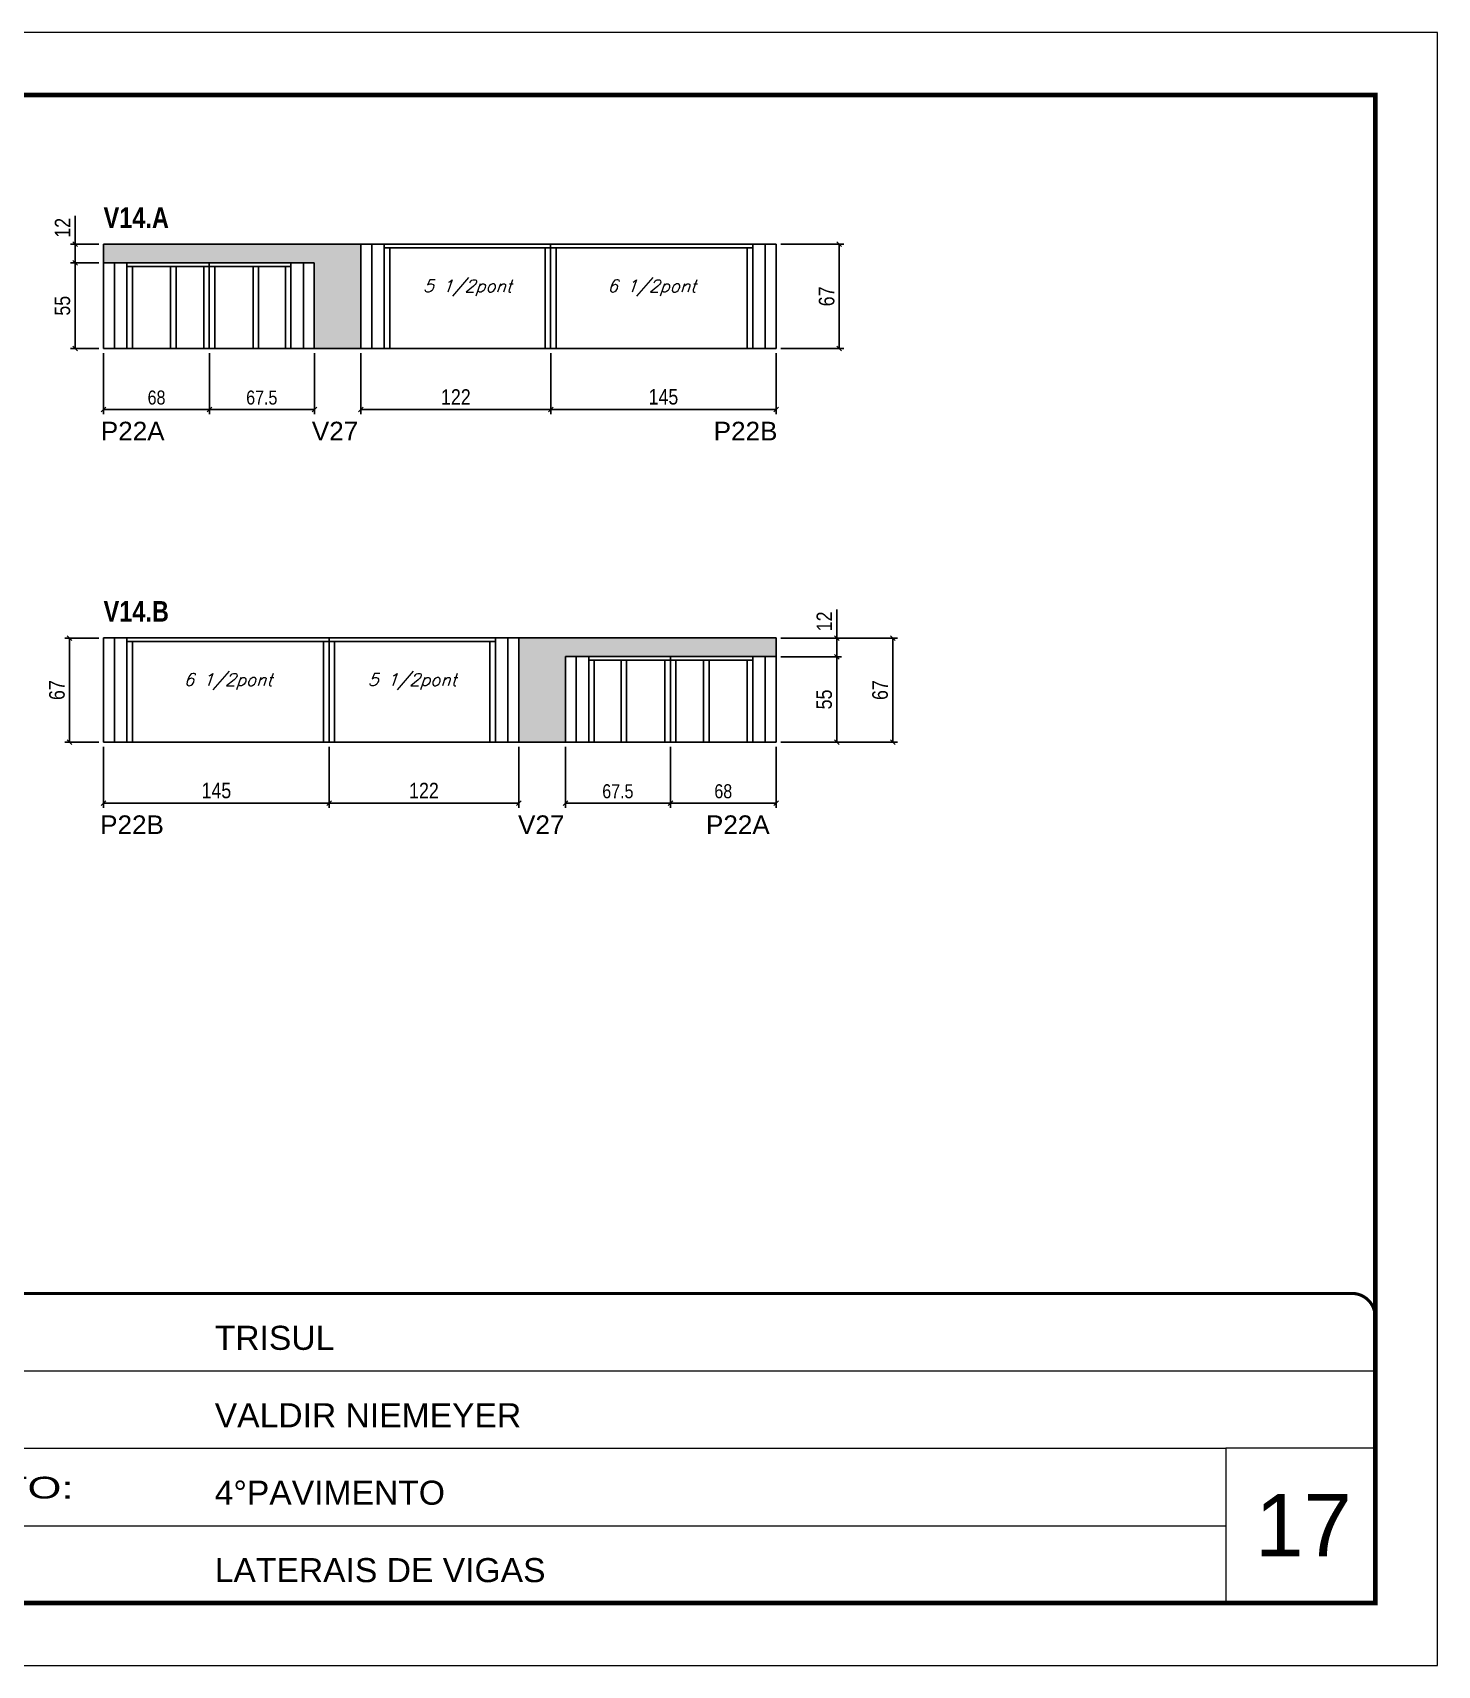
# Model space of a CAD drawing. Extents: x 3330 to 22105, y 1197 to 30204.
# Drawn here: x 3911 to 4815, y 24169 to 25219 of the extents above; entities that cross this region are included whole.
import ezdxf

# ---------------------------------------------------------------- set-up
doc = ezdxf.new("R2010")
doc.units = 0
doc.linetypes.add('CONTINUO', pattern=[0])
doc.linetypes.add('DASHED', pattern=[0.75, 0.5, -0.25])
for name, color, linetype in [('5', 5, 'Continuous'), ('COTA', 241, 'Continuous'), ('NOMENCLATURA', 7, 'Continuous'), ('Painéis', 200, 'Continuous'), ('SARR_2.2x7', 40, 'Continuous'), ('SARR_3.5x7', 81, 'Continuous'), ('texto', 7, 'Continuous')]:
    doc.layers.add(name, color=color, linetype=linetype)
for name, color, linetype, lineweight in [('CARIMBO', 255, 'Continuous', 9), ('Folhas', 255, 'Continuous', 9), ('SARRAFO DE PRESSAO', 251, 'DASHED', 9)]:
    doc.layers.add(name, color=color, linetype=linetype, lineweight=lineweight)
doc.styles.add('ARIAL', font='arial.ttf')
doc.styles.add('COTA TECNICA', font='techl___.ttf', dxfattribs={"height": 10})
doc.styles.add('COTA TECNICA-50', font='techl___.ttf', dxfattribs={"height": 9})
doc.styles.add('Romans', font='romans.shx')
doc.styles.get("Standard").update_dxf_attribs({"font": 'arial.ttf'})
doc.styles.add('TECNICA', font='techb___.ttf', dxfattribs={"height": 10})
doc.styles.add('Tecnologia', font='')
doc.styles.get('Tecnologia').set_extended_font_data('Forgotten Futurist')
doc.dimstyles.new('COTA PAINEL-50', dxfattribs={"dimtxt": 9, "dimasz": 3, "dimexe": 3, "dimexo": 3, "dimgap": 3, "dimtad": 1, "dimdec": 1, "dimzin": 12, "dimdsep": 46, "dimtxsty": 'COTA TECNICA-50', "dimblk1": 'OBLIQUE', "dimblk2": 'OBLIQUE', "dimsah": 1, "dimcen": 0.9, "dimclrd": 4, "dimclre": 4, "dimclrt": 240, "dimadec": 1, "dimazin": 3, "dimtfac": 1, "dimtdec": 1, "dimtmove": 0, "dimatfit": 3, "dimfxl": 1, "dimtolj": 1, "dimtzin": 12, "dimarcsym": 0})
doc.dimstyles.new('PAINEL', dxfattribs={"dimtxt": 10, "dimasz": 3, "dimexe": 3, "dimexo": 3, "dimgap": 3, "dimtad": 1, "dimdec": 1, "dimzin": 12, "dimdsep": 46, "dimtxsty": 'COTA TECNICA', "dimblk1": 'OBLIQUE', "dimblk2": 'OBLIQUE', "dimsah": 1, "dimcen": 0.9, "dimclrd": 4, "dimclre": 4, "dimclrt": 240, "dimadec": 1, "dimazin": 3, "dimtfac": 1, "dimtdec": 1, "dimtmove": 0, "dimatfit": 3, "dimfxl": 1, "dimtolj": 1, "dimtzin": 12, "dimarcsym": 0})

# ---------------------------------------------------------------- blocks, each defined once
blk = doc.blocks.new('9999999999')
at = {"color": 30, "linetype": 'CONTINUO'}
for p, q in [((98564.6, 34379.6), (99584, 34379.6)), ((98564.6, 34329.8), (99488, 34329.8)), ((99584, 34329.8), (99488, 34329.8)), ((99488, 34329.8), (99488, 34230.2)), ((98564.6, 34280), (99488, 34280))]:
    blk.add_line(p, q, dxfattribs=at)
at = {"color": 30, "linetype": 'CONTINUO', "const_width": 2}
blk.add_lwpolyline([(99584, 34230.2), (99584, 34414.4, 0.414214), (99569, 34429.4), (98229, 34429.4, 0.414214), (98214, 34414.4), (98214, 34245.2, 0.414214), (98229, 34230.2), (99584, 34230.2)], format="xyb", dxfattribs=at)
at = {"layer": 'Folhas'}
blk.add_lwpolyline([(98139, 34190.2), (99624, 34190.2), (99624, 35240.2), (98139, 35240.2)], close=True, dxfattribs=at)
at = {"layer": 'Folhas', "color": 30, "const_width": 3}
blk.add_lwpolyline([(98214, 34230.2), (99584, 34230.2), (99584, 35200.2), (98214, 35200.2)], close=True, dxfattribs=at)
at = {"color": 7, "linetype": 'Continuous', "ltscale": 5, "style": 'ARIAL'}
for s, height, p in [('TRISUL', 15.48, (98837.7, 34393.1)), ('VALDIR NIEMEYER', 15.483, (98837.7, 34343.3)), ('4°PAVIMENTO', 15.483, (98837.7, 34293.5)), ('LATERAIS DE VIGAS', 15.483, (98837.7, 34243.7))]:
    blk.add_text(s, height=height, dxfattribs=at).set_placement(p)
at = {"layer": 'Folhas', "color": 7, "style": 'Tecnologia', "width": 1.5}
blk.add_text('PAVIMENTO:', height=14, dxfattribs=at).set_placement((98573.7, 34297.5))
blk = doc.blocks.new('_Oblique')
at = {"color": 0, "linetype": 'ByBlock', "lineweight": -2}
blk.add_line((-0.5, -0.5), (0.5, 0.5), dxfattribs=at)
blk = doc.blocks.new('*D1399')
at = {"layer": 'COTA', "color": 4, "linetype": 'ByBlock', "lineweight": -2, "transparency": 16777216}
for p, q in [((4025, 25012.7), (4025, 24973.5)), ((4092.5, 25012.7), (4092.5, 24973.5)), ((4092.5, 24976.5), (4025, 24976.5))]:
    blk.add_line(p, q, dxfattribs=at)
at = {"layer": 'Defpoints', "color": 0, "linetype": 'ByBlock', "transparency": 16777216}
for p in [(4025, 25015.7), (4092.5, 25015.7), (4025, 24976.5)]:
    blk.add_point(p, dxfattribs=at)
at = {"layer": 'COTA', "color": 4, "linetype": 'ByBlock', "lineweight": -2, "transparency": 16777216, "xscale": 3, "yscale": 3, "zscale": 3, "rotation": 180}
blk.add_blockref('_Oblique', (4025, 24976.5), dxfattribs=at)
at = {"layer": 'COTA', "color": 4, "linetype": 'ByBlock', "lineweight": -2, "transparency": 16777216, "xscale": 3, "yscale": 3, "zscale": 3}
blk.add_blockref('_Oblique', (4092.5, 24976.5), dxfattribs=at)
at = {"layer": 'COTA', "color": 240, "linetype": 'ByBlock', "transparency": 16777216, "insert": (4058.7, 24984.1), "char_height": 9, "attachment_point": 5, "style": 'COTA TECNICA-50'}
blk.add_mtext('\\A1;67.5', dxfattribs=at)
blk = doc.blocks.new('*D1400')
at = {"layer": 'COTA', "color": 4, "linetype": 'ByBlock', "lineweight": -2, "transparency": 16777216}
for p, q in [((3957, 25012.7), (3957, 24973.5)), ((4025, 25012.7), (4025, 24973.5)), ((4025, 24976.5), (3957, 24976.5))]:
    blk.add_line(p, q, dxfattribs=at)
at = {"layer": 'Defpoints', "color": 0, "linetype": 'ByBlock', "transparency": 16777216}
for p in [(3957, 25015.7), (4025, 25015.7), (3957, 24976.5)]:
    blk.add_point(p, dxfattribs=at)
at = {"layer": 'COTA', "color": 4, "linetype": 'ByBlock', "lineweight": -2, "transparency": 16777216, "xscale": 3, "yscale": 3, "zscale": 3, "rotation": 180}
blk.add_blockref('_Oblique', (3957, 24976.5), dxfattribs=at)
at = {"layer": 'COTA', "color": 4, "linetype": 'ByBlock', "lineweight": -2, "transparency": 16777216, "xscale": 3, "yscale": 3, "zscale": 3}
blk.add_blockref('_Oblique', (4025, 24976.5), dxfattribs=at)
at = {"layer": 'COTA', "color": 240, "linetype": 'ByBlock', "transparency": 16777216, "insert": (3991, 24984.1), "char_height": 9, "attachment_point": 5, "style": 'COTA TECNICA-50'}
blk.add_mtext('\\A1;68', dxfattribs=at)
blk = doc.blocks.new('*D1401')
at = {"layer": 'COTA', "color": 4, "linetype": 'ByBlock', "lineweight": -2, "transparency": 16777216}
for p, q in [((4122.5, 25012.7), (4122.5, 24973.5)), ((4244.5, 25012.7), (4244.5, 24973.5)), ((4122.5, 24976.5), (4244.5, 24976.5))]:
    blk.add_line(p, q, dxfattribs=at)
at = {"layer": 'Defpoints', "color": 0, "linetype": 'ByBlock', "transparency": 16777216}
for p in [(4122.5, 25015.7), (4244.5, 25015.7), (4244.5, 24976.5)]:
    blk.add_point(p, dxfattribs=at)
at = {"layer": 'COTA', "color": 4, "linetype": 'ByBlock', "lineweight": -2, "transparency": 16777216, "xscale": 3, "yscale": 3, "zscale": 3, "rotation": 180}
blk.add_blockref('_Oblique', (4122.5, 24976.5), dxfattribs=at)
at = {"layer": 'COTA', "color": 4, "linetype": 'ByBlock', "lineweight": -2, "transparency": 16777216, "xscale": 3, "yscale": 3, "zscale": 3}
blk.add_blockref('_Oblique', (4244.5, 24976.5), dxfattribs=at)
at = {"layer": 'COTA', "color": 240, "linetype": 'ByBlock', "transparency": 16777216, "insert": (4183.5, 24984.5), "char_height": 10, "attachment_point": 5, "style": 'COTA TECNICA'}
blk.add_mtext('\\A1;122', dxfattribs=at)
blk = doc.blocks.new('*D1402')
at = {"layer": 'COTA', "color": 4, "linetype": 'ByBlock', "lineweight": -2, "transparency": 16777216}
for p, q in [((4244.5, 25012.7), (4244.5, 24973.5)), ((4389.5, 25012.7), (4389.5, 24973.5)), ((4244.5, 24976.5), (4389.5, 24976.5))]:
    blk.add_line(p, q, dxfattribs=at)
at = {"layer": 'Defpoints', "color": 0, "linetype": 'ByBlock', "transparency": 16777216}
for p in [(4244.5, 25015.7), (4389.5, 25015.7), (4389.5, 24976.5)]:
    blk.add_point(p, dxfattribs=at)
at = {"layer": 'COTA', "color": 4, "linetype": 'ByBlock', "lineweight": -2, "transparency": 16777216, "xscale": 3, "yscale": 3, "zscale": 3, "rotation": 180}
blk.add_blockref('_Oblique', (4244.5, 24976.5), dxfattribs=at)
at = {"layer": 'COTA', "color": 4, "linetype": 'ByBlock', "lineweight": -2, "transparency": 16777216, "xscale": 3, "yscale": 3, "zscale": 3}
blk.add_blockref('_Oblique', (4389.5, 24976.5), dxfattribs=at)
at = {"layer": 'COTA', "color": 240, "linetype": 'ByBlock', "transparency": 16777216, "insert": (4317, 24984.6), "char_height": 10, "attachment_point": 5, "style": 'COTA TECNICA'}
blk.add_mtext('\\A1;145', dxfattribs=at)
blk = doc.blocks.new('*D1403')
at = {"layer": 'COTA', "color": 4, "linetype": 'ByBlock', "lineweight": -2, "transparency": 16777216}
for p, q in [((4392.5, 25082.7), (4433.1, 25082.7)), ((4430.1, 25082.7), (4430.1, 25015.7)), ((4392.5, 25015.7), (4433.1, 25015.7))]:
    blk.add_line(p, q, dxfattribs=at)
at = {"layer": 'Defpoints', "color": 0, "linetype": 'ByBlock', "transparency": 16777216}
for p in [(4389.5, 25082.7), (4389.5, 25015.7), (4430.1, 25015.7)]:
    blk.add_point(p, dxfattribs=at)
at = {"layer": 'COTA', "color": 4, "linetype": 'ByBlock', "lineweight": -2, "transparency": 16777216, "xscale": 3, "yscale": 3, "zscale": 3}
for p, rotation in [((4430.1, 25082.7), 90), ((4430.1, 25015.7), 270)]:
    blk.add_blockref('_Oblique', p, dxfattribs=dict(at, rotation=rotation))
at = {"layer": 'COTA', "color": 240, "linetype": 'ByBlock', "transparency": 16777216, "insert": (4422, 25049.2), "char_height": 10, "attachment_point": 5, "rotation": 90, "style": 'COTA TECNICA'}
blk.add_mtext('\\A1;67', dxfattribs=at)
blk = doc.blocks.new('*D1404')
at = {"layer": 'COTA', "color": 4, "linetype": 'ByBlock', "lineweight": -2, "transparency": 16777216}
for p, q in [((3954, 25070.7), (3935.6, 25070.7)), ((3938.6, 25015.7), (3938.6, 25070.7)), ((3954, 25015.7), (3935.6, 25015.7))]:
    blk.add_line(p, q, dxfattribs=at)
at = {"layer": 'Defpoints', "color": 0, "linetype": 'ByBlock', "transparency": 16777216}
for p in [(3938.6, 25070.7), (3957, 25070.7), (3957, 25015.7)]:
    blk.add_point(p, dxfattribs=at)
at = {"layer": 'COTA', "color": 4, "linetype": 'ByBlock', "lineweight": -2, "transparency": 16777216, "xscale": 3, "yscale": 3, "zscale": 3}
for p, rotation in [((3938.6, 25070.7), 90), ((3938.6, 25015.7), 270)]:
    blk.add_blockref('_Oblique', p, dxfattribs=dict(at, rotation=rotation))
at = {"layer": 'COTA', "color": 240, "linetype": 'ByBlock', "transparency": 16777216, "insert": (3930.5, 25043.2), "char_height": 10, "attachment_point": 5, "rotation": 90, "style": 'COTA TECNICA'}
blk.add_mtext('\\A1;55', dxfattribs=at)
blk = doc.blocks.new('*D1405')
at = {"layer": 'COTA', "color": 4, "linetype": 'ByBlock', "lineweight": -2, "transparency": 16777216}
for p, q in [((3938.6, 25082.7), (3938.6, 25101)), ((3954, 25082.7), (3935.6, 25082.7)), ((3938.6, 25070.7), (3938.6, 25082.7)), ((3954, 25070.7), (3935.6, 25070.7))]:
    blk.add_line(p, q, dxfattribs=at)
at = {"layer": 'Defpoints', "color": 0, "linetype": 'ByBlock', "transparency": 16777216}
for p in [(3938.6, 25082.7), (3957, 25082.7), (3957, 25070.7)]:
    blk.add_point(p, dxfattribs=at)
at = {"layer": 'COTA', "color": 4, "linetype": 'ByBlock', "lineweight": -2, "transparency": 16777216, "xscale": 3, "yscale": 3, "zscale": 3}
for p, rotation in [((3938.6, 25082.7), 90), ((3938.6, 25070.7), 270)]:
    blk.add_blockref('_Oblique', p, dxfattribs=dict(at, rotation=rotation))
at = {"layer": 'COTA', "color": 240, "linetype": 'ByBlock', "transparency": 16777216, "insert": (3930.6, 25093.3), "char_height": 10, "attachment_point": 5, "rotation": 90, "style": 'COTA TECNICA'}
blk.add_mtext('\\A1;12', dxfattribs=at)
blk = doc.blocks.new('*D1406')
at = {"layer": 'COTA', "color": 4, "linetype": 'ByBlock', "lineweight": -2, "transparency": 16777216}
for p, q in [((4254, 24759.5), (4254, 24720.3)), ((4321.5, 24759.5), (4321.5, 24720.3)), ((4254, 24723.3), (4321.5, 24723.3))]:
    blk.add_line(p, q, dxfattribs=at)
at = {"layer": 'Defpoints', "color": 0, "linetype": 'ByBlock', "transparency": 16777216}
for p in [(4254, 24762.5), (4321.5, 24762.5), (4321.5, 24723.3)]:
    blk.add_point(p, dxfattribs=at)
at = {"layer": 'COTA', "color": 4, "linetype": 'ByBlock', "lineweight": -2, "transparency": 16777216, "xscale": 3, "yscale": 3, "zscale": 3, "rotation": 180}
blk.add_blockref('_Oblique', (4254, 24723.3), dxfattribs=at)
at = {"layer": 'COTA', "color": 4, "linetype": 'ByBlock', "lineweight": -2, "transparency": 16777216, "xscale": 3, "yscale": 3, "zscale": 3}
blk.add_blockref('_Oblique', (4321.5, 24723.3), dxfattribs=at)
at = {"layer": 'COTA', "color": 240, "linetype": 'ByBlock', "transparency": 16777216, "insert": (4287.7, 24730.9), "char_height": 9, "attachment_point": 5, "style": 'COTA TECNICA-50'}
blk.add_mtext('\\A1;67.5', dxfattribs=at)
blk = doc.blocks.new('*D1407')
at = {"layer": 'COTA', "color": 4, "linetype": 'ByBlock', "lineweight": -2, "transparency": 16777216}
for p, q in [((4321.5, 24759.5), (4321.5, 24720.3)), ((4389.5, 24759.5), (4389.5, 24720.3)), ((4321.5, 24723.3), (4389.5, 24723.3))]:
    blk.add_line(p, q, dxfattribs=at)
at = {"layer": 'Defpoints', "color": 0, "linetype": 'ByBlock', "transparency": 16777216}
for p in [(4321.5, 24762.5), (4389.5, 24762.5), (4389.5, 24723.3)]:
    blk.add_point(p, dxfattribs=at)
at = {"layer": 'COTA', "color": 4, "linetype": 'ByBlock', "lineweight": -2, "transparency": 16777216, "xscale": 3, "yscale": 3, "zscale": 3, "rotation": 180}
blk.add_blockref('_Oblique', (4321.5, 24723.3), dxfattribs=at)
at = {"layer": 'COTA', "color": 4, "linetype": 'ByBlock', "lineweight": -2, "transparency": 16777216, "xscale": 3, "yscale": 3, "zscale": 3}
blk.add_blockref('_Oblique', (4389.5, 24723.3), dxfattribs=at)
at = {"layer": 'COTA', "color": 240, "linetype": 'ByBlock', "transparency": 16777216, "insert": (4355.5, 24730.9), "char_height": 9, "attachment_point": 5, "style": 'COTA TECNICA-50'}
blk.add_mtext('\\A1;68', dxfattribs=at)
blk = doc.blocks.new('*D1408')
at = {"layer": 'COTA', "color": 4, "linetype": 'ByBlock', "lineweight": -2, "transparency": 16777216}
for p, q in [((4102, 24759.5), (4102, 24720.3)), ((4224, 24759.5), (4224, 24720.3)), ((4224, 24723.3), (4102, 24723.3))]:
    blk.add_line(p, q, dxfattribs=at)
at = {"layer": 'Defpoints', "color": 0, "linetype": 'ByBlock', "transparency": 16777216}
for p in [(4102, 24762.5), (4224, 24762.5), (4102, 24723.3)]:
    blk.add_point(p, dxfattribs=at)
at = {"layer": 'COTA', "color": 4, "linetype": 'ByBlock', "lineweight": -2, "transparency": 16777216, "xscale": 3, "yscale": 3, "zscale": 3, "rotation": 180}
blk.add_blockref('_Oblique', (4102, 24723.3), dxfattribs=at)
at = {"layer": 'COTA', "color": 4, "linetype": 'ByBlock', "lineweight": -2, "transparency": 16777216, "xscale": 3, "yscale": 3, "zscale": 3}
blk.add_blockref('_Oblique', (4224, 24723.3), dxfattribs=at)
at = {"layer": 'COTA', "color": 240, "linetype": 'ByBlock', "transparency": 16777216, "insert": (4163, 24731.4), "char_height": 10, "attachment_point": 5, "style": 'COTA TECNICA'}
blk.add_mtext('\\A1;122', dxfattribs=at)
blk = doc.blocks.new('*D1409')
at = {"layer": 'COTA', "color": 4, "linetype": 'ByBlock', "lineweight": -2, "transparency": 16777216}
for p, q in [((3957, 24759.5), (3957, 24720.3)), ((4102, 24759.5), (4102, 24720.3)), ((4102, 24723.3), (3957, 24723.3))]:
    blk.add_line(p, q, dxfattribs=at)
at = {"layer": 'Defpoints', "color": 0, "linetype": 'ByBlock', "transparency": 16777216}
for p in [(3957, 24762.5), (4102, 24762.5), (3957, 24723.3)]:
    blk.add_point(p, dxfattribs=at)
at = {"layer": 'COTA', "color": 4, "linetype": 'ByBlock', "lineweight": -2, "transparency": 16777216, "xscale": 3, "yscale": 3, "zscale": 3, "rotation": 180}
blk.add_blockref('_Oblique', (3957, 24723.3), dxfattribs=at)
at = {"layer": 'COTA', "color": 4, "linetype": 'ByBlock', "lineweight": -2, "transparency": 16777216, "xscale": 3, "yscale": 3, "zscale": 3}
blk.add_blockref('_Oblique', (4102, 24723.3), dxfattribs=at)
at = {"layer": 'COTA', "color": 240, "linetype": 'ByBlock', "transparency": 16777216, "insert": (4029.5, 24731.4), "char_height": 10, "attachment_point": 5, "style": 'COTA TECNICA'}
blk.add_mtext('\\A1;145', dxfattribs=at)
blk = doc.blocks.new('*D1410')
at = {"layer": 'COTA', "color": 4, "linetype": 'ByBlock', "lineweight": -2, "transparency": 16777216}
for p, q in [((3954, 24829.5), (3932.1, 24829.5)), ((3935.1, 24829.5), (3935.1, 24762.5)), ((3954, 24762.5), (3932.1, 24762.5))]:
    blk.add_line(p, q, dxfattribs=at)
at = {"layer": 'Defpoints', "color": 0, "linetype": 'ByBlock', "transparency": 16777216}
for p in [(3957, 24829.5), (3935.1, 24762.5), (3957, 24762.5)]:
    blk.add_point(p, dxfattribs=at)
at = {"layer": 'COTA', "color": 4, "linetype": 'ByBlock', "lineweight": -2, "transparency": 16777216, "xscale": 3, "yscale": 3, "zscale": 3}
for p, rotation in [((3935.1, 24829.5), 90), ((3935.1, 24762.5), 270)]:
    blk.add_blockref('_Oblique', p, dxfattribs=dict(at, rotation=rotation))
at = {"layer": 'COTA', "color": 240, "linetype": 'ByBlock', "transparency": 16777216, "insert": (3927, 24796), "char_height": 10, "attachment_point": 5, "rotation": 90, "style": 'COTA TECNICA'}
blk.add_mtext('\\A1;67', dxfattribs=at)
blk = doc.blocks.new('*D1411')
at = {"layer": 'COTA', "color": 4, "linetype": 'ByBlock', "lineweight": -2, "transparency": 16777216}
for p, q in [((4392.5, 24817.5), (4431.5, 24817.5)), ((4428.5, 24762.5), (4428.5, 24817.5)), ((4392.5, 24762.5), (4431.5, 24762.5))]:
    blk.add_line(p, q, dxfattribs=at)
at = {"layer": 'Defpoints', "color": 0, "linetype": 'ByBlock', "transparency": 16777216}
for p in [(4389.5, 24817.5), (4428.5, 24817.5), (4389.5, 24762.5)]:
    blk.add_point(p, dxfattribs=at)
at = {"layer": 'COTA', "color": 4, "linetype": 'ByBlock', "lineweight": -2, "transparency": 16777216, "xscale": 3, "yscale": 3, "zscale": 3}
for p, rotation in [((4428.5, 24817.5), 90), ((4428.5, 24762.5), 270)]:
    blk.add_blockref('_Oblique', p, dxfattribs=dict(at, rotation=rotation))
at = {"layer": 'COTA', "color": 240, "linetype": 'ByBlock', "transparency": 16777216, "insert": (4420.4, 24790), "char_height": 10, "attachment_point": 5, "rotation": 90, "style": 'COTA TECNICA'}
blk.add_mtext('\\A1;55', dxfattribs=at)
blk = doc.blocks.new('*D1412')
at = {"layer": 'COTA', "color": 4, "linetype": 'ByBlock', "lineweight": -2, "transparency": 16777216}
for p, q in [((4428.5, 24829.5), (4428.5, 24847.8)), ((4392.5, 24829.5), (4431.5, 24829.5)), ((4428.5, 24817.5), (4428.5, 24829.5)), ((4392.5, 24817.5), (4431.5, 24817.5))]:
    blk.add_line(p, q, dxfattribs=at)
at = {"layer": 'Defpoints', "color": 0, "linetype": 'ByBlock', "transparency": 16777216}
for p in [(4389.5, 24829.5), (4428.5, 24829.5), (4389.5, 24817.5)]:
    blk.add_point(p, dxfattribs=at)
at = {"layer": 'COTA', "color": 4, "linetype": 'ByBlock', "lineweight": -2, "transparency": 16777216, "xscale": 3, "yscale": 3, "zscale": 3}
for p, rotation in [((4428.5, 24829.5), 90), ((4428.5, 24817.5), 270)]:
    blk.add_blockref('_Oblique', p, dxfattribs=dict(at, rotation=rotation))
at = {"layer": 'COTA', "color": 240, "linetype": 'ByBlock', "transparency": 16777216, "insert": (4420.5, 24840.2), "char_height": 10, "attachment_point": 5, "rotation": 90, "style": 'COTA TECNICA'}
blk.add_mtext('\\A1;12', dxfattribs=at)
blk = doc.blocks.new('*D1413')
at = {"layer": 'COTA', "color": 4, "linetype": 'ByBlock', "lineweight": -2, "transparency": 16777216}
for p, q in [((4392.5, 24829.5), (4467.5, 24829.5)), ((4464.5, 24762.5), (4464.5, 24829.5)), ((4392.5, 24762.5), (4467.5, 24762.5))]:
    blk.add_line(p, q, dxfattribs=at)
at = {"layer": 'Defpoints', "color": 0, "linetype": 'ByBlock', "transparency": 16777216}
for p in [(4389.5, 24829.5), (4464.5, 24829.5), (4389.5, 24762.5)]:
    blk.add_point(p, dxfattribs=at)
at = {"layer": 'COTA', "color": 4, "linetype": 'ByBlock', "lineweight": -2, "transparency": 16777216, "xscale": 3, "yscale": 3, "zscale": 3}
for p, rotation in [((4464.5, 24829.5), 90), ((4464.5, 24762.5), 270)]:
    blk.add_blockref('_Oblique', p, dxfattribs=dict(at, rotation=rotation))
at = {"layer": 'COTA', "color": 240, "linetype": 'ByBlock', "transparency": 16777216, "insert": (4456.4, 24796), "char_height": 10, "attachment_point": 5, "rotation": 90, "style": 'COTA TECNICA'}
blk.add_mtext('\\A1;67', dxfattribs=at)

msp = doc.modelspace()

# ---------------------------------------------------------------- hatches: boundary and pattern name
at = {"layer": 'COTA', "linetype": 'ByBlock'}
h = msp.add_hatch(dxfattribs=at)
h.set_pattern_fill('AR-CONC', color=256, scale=0.03)
h.set_pattern_definition([(50, (-125599.4803, -5427.082), (5.46554007, -0.47817257), [0.5715, -6.2865]), (355, (-125599.48, -5427.082), (-1.05730264, 5.73170536), [0.4572, -5.02921753]), (100.4514447, (-125599.025, -5427.122), (4.40823741, 5.25353256), [0.48570026, -5.34270734]), (46.1842, (-125599.48, -5425.558), (8.13237123, -1.26126984), [0.85725, -9.42975]), (96.6355576, (-125598.8026, -5425.663), (7.122124, 7.42278374), [0.7285507, -8.01406824]), (351.184151, (-125599.48, -5425.558), (7.122124, 7.42278374), [0.685799, -7.54379196]), (21, (-125598.7183, -5425.939), (4.54843174, -3.06795595), [0.5715, -6.2865]), (326, (-125598.718, -5425.939), (1.85406085, 5.52563898), [0.4572, -5.0292]), (71.451445, (-125598.339, -5426.195), (6.40249258, 2.45768307), [0.48570026, -5.34269813]), (37.5, (-125599.4803, -5427.0821), (0.092658098, 2.536651166), [0, -4.96824, 0, -5.1054, 0, -5.04825]), (7.5, (-125599.4803, -5427.0821), (2.004589875, 3.005417245), [0, -2.91084, 0, -4.85394, 0, -1.92405]), (327.5, (-125601.1795, -5427.0821), (4.067717855, -0.17186232), [0, -1.905, 0, -5.9436, 0, -7.8867]), (317.5, (-125601.9415, -5427.082), (4.44387544, 0.76279473), [0, -2.4765, 0, -3.94716, 0, -5.6007])])
h.paths.add_polyline_path([(4092.45, 25015.69), (4122.45, 25015.69), (4122.45, 25082.69), (3956.95, 25082.69), (3956.95, 25070.69), (4092.45, 25070.69)])
h = msp.add_hatch(dxfattribs=at)
h.set_pattern_fill('AR-CONC', color=256, scale=0.03)
h.set_pattern_definition([(50, (-125599.4803, -5680.2416), (5.46554007, -0.47817257), [0.5715, -6.2865]), (355, (-125599.48, -5680.2416), (-1.05730264, 5.73170536), [0.4572, -5.02921753]), (100.4514447, (-125599.025, -5680.2815), (4.40823741, 5.25353256), [0.48570026, -5.34270734]), (46.1842, (-125599.48, -5678.7176), (8.13237123, -1.26126984), [0.85725, -9.42975]), (96.6355576, (-125598.8026, -5678.823), (7.122124, 7.42278374), [0.7285507, -8.01406824]), (351.184151, (-125599.48, -5678.718), (7.122124, 7.42278374), [0.685799, -7.54379196]), (21, (-125598.7183, -5679.0986), (4.54843174, -3.06795595), [0.5715, -6.2865]), (326, (-125598.718, -5679.0986), (1.85406085, 5.52563898), [0.4572, -5.0292]), (71.451445, (-125598.339, -5679.3543), (6.40249258, 2.45768307), [0.48570026, -5.34269813]), (37.5, (-125599.4803, -5680.2416), (0.092658098, 2.536651166), [0, -4.96824, 0, -5.1054, 0, -5.04825]), (7.5, (-125599.4803, -5680.2416), (2.004589875, 3.005417245), [0, -2.91084, 0, -4.85394, 0, -1.92405]), (327.5, (-125601.1795, -5680.2416), (4.067717855, -0.17186232), [0, -1.905, 0, -5.9436, 0, -7.8867]), (317.5, (-125601.9415, -5680.2416), (4.44387544, 0.76279473), [0, -2.4765, 0, -3.94716, 0, -5.6007])])
h.paths.add_polyline_path([(4253.95, 24817.53), (4389.45, 24817.53), (4389.45, 24829.53), (4223.95, 24829.53), (4223.95, 24762.53), (4253.95, 24762.53)])

# ---------------------------------------------------------------- linework, layer by layer
for p, q in [((3956.95, 25070.69), (3956.95, 25082.69)), ((3956.95, 25082.69), (4122.45, 25082.69)), ((4092.45, 25015.69), (4122.45, 25015.69)), ((4389.45, 24829.53), (4223.95, 24829.53)), ((4389.45, 24817.53), (4389.45, 24829.53)), ((4253.95, 24762.53), (4223.95, 24762.53))]:
    msp.add_line(p, q, dxfattribs=at)
at = {"layer": 'Painéis', "linetype": 'Continuous'}
for p, q in [((4122.45, 25015.69), (4122.45, 25082.69)), ((4122.45, 25082.69), (4389.45, 25082.69)), ((4244.45, 25015.69), (4244.45, 25082.69)), ((4389.45, 25015.69), (4389.45, 25082.69)), ((3956.95, 25070.69), (3956.95, 25015.69)), ((4092.45, 25070.69), (3956.95, 25070.69)), ((4024.95, 25015.69), (4024.95, 25070.69)), ((4092.45, 25015.69), (4092.45, 25070.69)), ((3956.95, 25015.69), (4092.45, 25015.69)), ((4389.45, 25015.69), (4122.45, 25015.69)), ((4223.95, 24829.53), (3956.95, 24829.53)), ((3956.95, 24762.53), (3956.95, 24829.53)), ((4101.95, 24762.53), (4101.95, 24829.53)), ((4223.95, 24762.53), (4223.95, 24829.53)), ((4253.95, 24762.53), (4253.95, 24817.53)), ((4253.95, 24817.53), (4389.45, 24817.53)), ((4321.45, 24762.53), (4321.45, 24817.53)), ((4389.45, 24817.53), (4389.45, 24762.53)), ((3956.95, 24762.53), (4223.95, 24762.53)), ((4389.45, 24762.53), (4253.95, 24762.53))]:
    msp.add_line(p, q, dxfattribs=at)
at = {"layer": 'SARR_2.2x7', "linetype": 'Continuous'}
for p, q in [((4129.45, 25082.69), (4129.45, 25015.69)), ((4137.45, 25080.49), (4244.45, 25080.49)), ((4244.45, 25080.49), (4374.45, 25080.49)), ((4382.45, 25082.69), (4382.45, 25015.69)), ((3963.95, 25070.69), (3963.95, 25015.69)), ((4024.95, 25068.49), (3971.95, 25068.49)), ((4077.45, 25068.49), (4024.95, 25068.49)), ((4085.45, 25070.69), (4085.45, 25015.69)), ((3963.95, 24829.53), (3963.95, 24762.53)), ((4101.95, 24827.33), (3971.95, 24827.33)), ((4208.95, 24827.33), (4101.95, 24827.33)), ((4216.95, 24829.53), (4216.95, 24762.53)), ((4260.95, 24817.53), (4260.95, 24762.53)), ((4268.95, 24815.33), (4321.45, 24815.33)), ((4321.45, 24815.33), (4374.45, 24815.33)), ((4382.45, 24817.53), (4382.45, 24762.53))]:
    msp.add_line(p, q, dxfattribs=at)
at = {"layer": 'SARR_3.5x7'}
for p, q in [((4137.45, 25082.69), (4137.45, 25015.69)), ((4140.95, 25080.49), (4140.95, 25015.69)), ((4240.95, 25080.49), (4240.95, 25015.69)), ((4247.95, 25080.49), (4247.95, 25015.69)), ((4370.95, 25080.49), (4370.95, 25015.69)), ((4374.45, 25082.69), (4374.45, 25015.69)), ((3971.95, 25070.69), (3971.95, 25015.69)), ((3975.45, 25068.49), (3975.45, 25015.69)), ((4000.05, 25068.49), (4000.05, 25015.69)), ((4003.55, 25068.49), (4003.55, 25015.69)), ((4021.45, 25068.49), (4021.45, 25015.69)), ((4028.45, 25068.49), (4028.45, 25015.69)), ((4053.05, 25068.49), (4053.05, 25015.69)), ((4056.55, 25068.49), (4056.55, 25015.69)), ((4073.95, 25068.49), (4073.95, 25015.69)), ((4077.45, 25070.69), (4077.45, 25015.69)), ((3971.95, 24829.53), (3971.95, 24762.53)), ((3975.45, 24827.33), (3975.45, 24762.53)), ((4098.45, 24827.33), (4098.45, 24762.53)), ((4105.45, 24827.33), (4105.45, 24762.53)), ((4205.45, 24827.33), (4205.45, 24762.53)), ((4208.95, 24829.53), (4208.95, 24762.53)), ((4268.95, 24817.53), (4268.95, 24762.53)), ((4272.45, 24815.33), (4272.45, 24762.53)), ((4289.85, 24815.33), (4289.85, 24762.53)), ((4293.35, 24815.33), (4293.35, 24762.53)), ((4317.95, 24815.33), (4317.95, 24762.53)), ((4324.95, 24815.33), (4324.95, 24762.53)), ((4342.85, 24815.33), (4342.85, 24762.53)), ((4346.35, 24815.33), (4346.35, 24762.53)), ((4370.95, 24815.33), (4370.95, 24762.53)), ((4374.45, 24817.53), (4374.45, 24762.53))]:
    msp.add_line(p, q, dxfattribs=at)

# ---------------------------------------------------------------- block references
at = {"layer": 'SARRAFO DE PRESSAO', "color": 6, "linetype": 'ByBlock'}
msp.add_blockref('9999999999', (-94809.25, -10021.38), dxfattribs=at)

# ---------------------------------------------------------------- texts
at = {"layer": '5', "linetype": 'Continuous'}
for s, rotation, p in [('P22A', 359.99996, (3955.19, 24956.59)), ('V27', 359.99996, (4090.9, 24956.59)), ('P22B', 359.99996, (4349.33, 24956.59)), ('P22B', 0.00004, (3954.75, 24703.43)), ('V27', 0.00004, (4223.5, 24703.43)), ('P22A', 0.00004, (4344.35, 24703.43))]:
    msp.add_text(s, height=12, rotation=rotation, dxfattribs=at).set_placement(p)
at = {"layer": 'CARIMBO', "style": 'ARIAL'}
msp.add_text('17', height=40, dxfattribs=at).set_placement((4697.59, 24238.97))
at = {"layer": 'NOMENCLATURA', "style": 'TECNICA'}
for s, p in [('V14.A', (3956.95, 25093.21)), ('V14.B', (3956.95, 24840.05))]:
    msp.add_text(s, height=13.2, dxfattribs=at).set_placement(p)
at = {"layer": 'texto', "color": 2, "char_height": 8, "attachment_point": 5, "style": 'Romans'}
for s, insert in [('{\\Q19;\\C256;5 1/2pont}', (4190.95, 25054.59)), ('{\\Q19;\\C256;6 1/2pont}', (4309.45, 25054.59)), ('{\\Q19;\\C256;6 1/2pont}', (4036.95, 24801.43)), ('{\\Q19;\\C256;5 1/2pont}', (4155.45, 24801.43))]:
    msp.add_mtext(s, dxfattribs=dict(at, insert=insert))

# ---------------------------------------------------------------- dimensions: what is measured, and where the dimension line sits
at = {"layer": 'COTA', "linetype": 'ByBlock'}
for base, p1, p2, angle, picture, middle in [((3938.63, 25082.69), (3956.95, 25070.69), (3956.95, 25082.69), 90, '*D1405', (3930.57, 25093.35)), ((4430.14, 25015.69), (4389.45, 25082.69), (4389.45, 25015.69), 90, '*D1403', (4422.04, 25049.19)), ((3938.63, 25070.69), (3956.95, 25015.69), (3956.95, 25070.69), 90, '*D1404', (3930.52, 25043.19)), ((4428.52, 24829.53), (4389.45, 24817.53), (4389.45, 24829.53), 90, '*D1412', (4420.47, 24840.19)), ((3935.08, 24762.53), (3956.95, 24829.53), (3956.95, 24762.53), 90, '*D1410', (3926.98, 24796.03)), ((4464.54, 24829.53), (4389.45, 24762.53), (4389.45, 24829.53), 90, '*D1413', (4456.43, 24796.03)), ((4428.52, 24817.53), (4389.45, 24762.53), (4389.45, 24817.53), 90, '*D1411', (4420.42, 24790.03)), ((4101.95, 24723.33), (4223.95, 24762.53), (4101.95, 24762.53), 180, '*D1408', (4162.95, 24731.39))]:
    dim = msp.add_linear_dim(base=base, p1=p1, p2=p2, angle=angle, dimstyle='PAINEL', dxfattribs=at)
    dim.commit()
    dim.dimension.update_dxf_attribs({"geometry": picture, "text_midpoint": middle})
for base, p1, p2, dimstyle, override, picture, middle in [((3956.95, 24976.49), (4024.95, 25015.69), (3956.95, 25015.69), 'COTA PAINEL-50', {"dimarcsym": 1}, '*D1400', (3990.95, 24984.1)), ((3956.95, 24723.33), (4101.95, 24762.53), (3956.95, 24762.53), 'PAINEL', {"dimtmove": 1}, '*D1409', (4029.45, 24731.44)), ((4321.45, 24723.33), (4253.95, 24762.53), (4321.45, 24762.53), 'COTA PAINEL-50', {"dimarcsym": 1}, '*D1406', (4287.7, 24730.93))]:
    dim = msp.add_linear_dim(base=base, p1=p1, p2=p2, angle=180, dimstyle=dimstyle, override=override, dxfattribs=at)
    dim.commit()
    dim.dimension.update_dxf_attribs({"geometry": picture, "text_midpoint": middle})
for base, p1, p2, dimstyle, override, picture, middle in [((4024.95, 24976.49), (4092.45, 25015.69), (4024.95, 25015.69), 'COTA PAINEL-50', {"dimarcsym": 1}, '*D1399', (4058.7, 24984.09)), ((4389.45, 24976.49), (4244.45, 25015.69), (4389.45, 25015.69), 'PAINEL', {"dimtmove": 1}, '*D1402', (4316.95, 24984.6)), ((4389.45, 24723.33), (4321.45, 24762.53), (4389.45, 24762.53), 'COTA PAINEL-50', {"dimarcsym": 1}, '*D1407', (4355.45, 24730.94))]:
    dim = msp.add_linear_dim(base=base, p1=p1, p2=p2, dimstyle=dimstyle, override=override, dxfattribs=at)
    dim.commit()
    dim.dimension.update_dxf_attribs({"geometry": picture, "text_midpoint": middle})
dim = msp.add_linear_dim(base=(4244.45, 24976.49), p1=(4122.45, 25015.69), p2=(4244.45, 25015.69), dimstyle='PAINEL', dxfattribs=at)
dim.commit()
dim.dimension.update_dxf_attribs({"geometry": '*D1401', "text_midpoint": (4183.45, 24984.55)})

doc.saveas('drawing.dxf')
